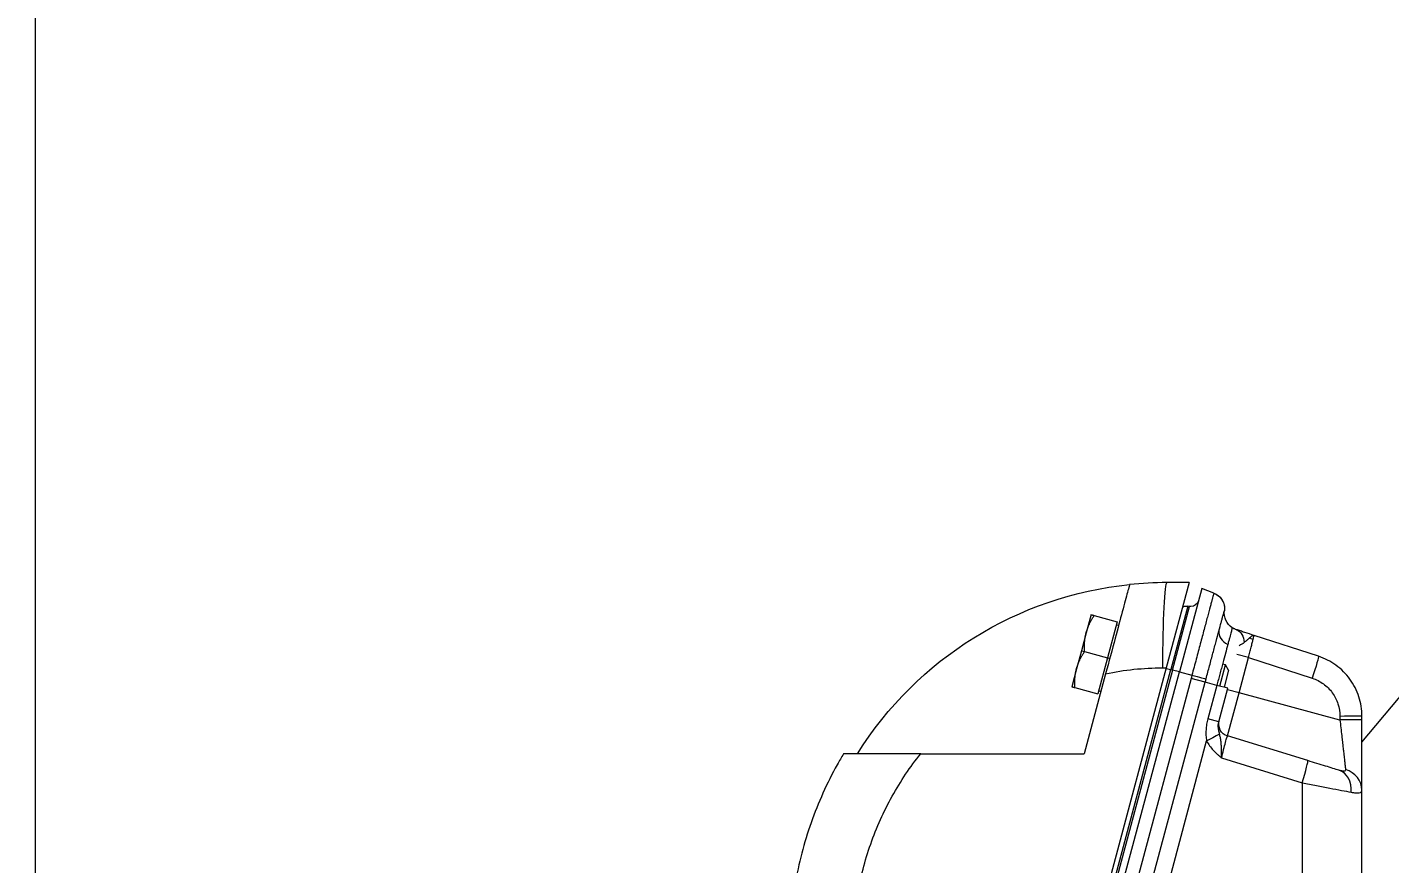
# Model space of a CAD drawing. Header units: millimetres. Extents: x 14484 to 44106, y -7531 to -758.
# Drawn here: x 22383.5 to 22730.3, y -1770.1 to -1557.2 of the extents above; entities that cross this region are included whole.
import ezdxf

# ---------------------------------------------------------------- set-up
doc = ezdxf.new("R2010")
doc.units = ezdxf.units.MM
doc.header["$LTSCALE"] = 15
doc.layers.add('IA-DIBUJO', color=3, linetype='Continuous', lineweight=30)
doc.layers.add('IA-DIM', color=7, linetype='Continuous')
doc.styles.add('ING-AMB', font='romans.shx', dxfattribs={"width": 0.75, "oblique": 15})
doc.dimstyles.new('ING-AMB 15', dxfattribs={"dimscale": 15, "dimtxt": 3, "dimasz": 2.5, "dimexe": 1, "dimexo": 1, "dimgap": 1, "dimtad": 1, "dimdec": 0, "dimzin": 0, "dimdsep": 46, "dimtxsty": 'ING-AMB', "dimcen": 0.1, "dimclrd": 7, "dimclre": 7, "dimclrt": 2, "dimadec": 0, "dimazin": 0, "dimtfac": 1, "dimtdec": 0, "dimtmove": 0, "dimatfit": 0, "dimfxl": 1.25, "dimtolj": 1, "dimtzin": 0, "dimarcsym": 1})

# ---------------------------------------------------------------- blocks, each defined once
blk = doc.blocks.new('A$Cd577ae4d')
at = {"color": 0, "linetype": 'Continuous', "lineweight": 0, "extrusion": (1.22465e-16, 1, -2.22045e-16)}
for p, q in [((363.67, 207.68), (366.78, 208.87)), ((366.78, 208.87), (372.47, 187.62)), ((370, 210.35), (375.82, 188.65)), ((370, 210.35), (375.66, 210.35)), ((369.89, 204.3), (370.3, 204.37)), ((374.24, 188.09), (369.89, 204.3)), ((370.3, 204.37), (374.63, 188.2)), ((394.15, 201.98), (388.3, 200.41)), ((394.96, 202.2), (396.19, 197.61)), ((388.51, 199.64), (387.93, 199.49)), ((388.3, 200.41), (390.76, 191.24)), ((337.06, 191.59), (353.39, 196.89)), ((396.19, 197.61), (397.42, 193.02)), ((354.84, 191.28), (338.64, 186.02)), ((354.84, 191.28), (357.82, 192.08)), ((357.26, 182.26), (354.84, 191.28)), ((368.06, 191.37), (368.06, 191.37)), ((390.76, 191.24), (390.18, 191.08)), ((396.6, 192.8), (390.76, 191.24)), ((390.76, 191.24), (393.22, 182.06)), ((397.42, 193.02), (396.6, 192.8)), ((397.42, 193.02), (398.65, 188.44)), ((359.93, 188.08), (360.69, 189.39)), ((359.93, 188.08), (361.1, 183.71)), ((360.69, 189.39), (361.48, 189.6)), ((362.13, 183.99), (360.69, 189.39)), ((364.45, 190.4), (364.45, 190.4)), ((372.47, 187.62), (369.27, 186.76)), ((372.47, 187.62), (374.24, 188.09)), ((444.29, -80.4), (372.47, 187.62)), ((374.24, 188.09), (374.63, 188.2)), ((374.24, 188.09), (446.05, -79.93)), ((375.85, 188.53), (374.63, 188.2)), ((446.44, -79.82), (374.63, 188.2)), ((375.82, 188.65), (447.7, -79.62)), ((376.78, 188.65), (375.82, 188.65)), ((398.65, 188.44), (399.88, 183.85)), ((360.13, 183.45), (362.93, 184.2)), ((362.93, 184.2), (365.89, 184.99)), ((362.93, 184.2), (365.21, 175.67)), ((365.89, 184.99), (369.48, 185.96)), ((436.86, -79.87), (365.89, 184.99)), ((369.48, 185.96), (440.38, -78.64)), ((391.23, 187.16), (396.68, 166.81)), ((331.59, 175.38), (357.26, 182.26)), ((357.26, 182.26), (360.24, 183.06)), ((360.19, 171.31), (357.26, 182.26)), ((362.42, 174.92), (360.13, 183.45)), ((393.01, 182.83), (392.43, 182.68)), ((399.06, 183.63), (393.22, 182.06)), ((326, 175.44), (326, 176.37)), ((331.59, 176.32), (331.59, 175.38)), ((362.42, 174.92), (365.21, 175.67)), ((339.78, 165.03), (360.19, 171.31)), ((429.48, -68.65), (365.52, 170.04)), ((438.31, 166.81), (396.68, 166.81)), ((361.74, 165.73), (341.19, 159.41)), ((326, -87.8), (326, 157.48)), ((341.19, 159.41), (341.19, -85.71))]:
    blk.add_line(p, q, dxfattribs=at)
at = {"color": 0, "linetype": 'Continuous', "lineweight": 0}
for centre, radius, start, end in [((375.66, 117.35), 93, 32.1253, 84.1477), ((365.17, 203.75), 4.2, 111, 180), ((369.55, 206.27), 2, 195, 270), ((356.54, 202.65), 4.5, 303.08, 7.2903), ((365.17, 203.75), 4.2, 180, 187.2903), ((369.55, 206.27), 2, 270, 280), ((370.64, 202.4), 2, 90, 100), ((370.64, 202.4), 2, 58.8836, 90), ((359.25, 174.37), 3.2, 287.1, 15)]:
    blk.add_arc(centre, radius, start, end, dxfattribs=at)
at = {"color": 0, "linetype": 'Continuous', "lineweight": 0, "extrusion": (-1.84889e-32, -2.22045e-16, -1)}
blk.add_ellipse((378.05, 140.27), major_axis=(-80.3, 8.35), ratio=0.866528, start_param=1.451423, end_param=1.569158, dxfattribs=at)
at = {"color": 0, "linetype": 'Continuous', "lineweight": 0, "extrusion": (-2.71926e-32, -2.22045e-16, -1)}
for centre, major_axis, ratio, end_param in [((375.66, 188.35), (0, 22), 0.050557, 1.55725), ((331.8, 157.48), (-5.8, 0), 0.945089, 1.285991)]:
    blk.add_ellipse(centre, major_axis=major_axis, ratio=ratio, start_param=0, end_param=end_param, dxfattribs=at)
at = {"color": 0, "linetype": 'Continuous', "lineweight": 0}
for centre, major_axis, ratio, start_param, end_param in [((365.17, 203.75), (-1.51, 3.92), 0.999981, 0, 1.333871), ((375.86, 168.01), (-14.85, 35.21), 0.000012, -0.022431, -0.000007), ((359.23, 194.38), (-1.3, 3.99), 0.737135, 0, 1.163611), ((354.73, 191.23), (-1.34, 5.66), 0.020057, -0.607917, 0.001632), ((352.82, 198.37), (3.09, 0.83), 0.819358, -1.506921, -1.197493), ((338.85, 186.07), (-1.79, 5.52), 0.036594, 0, 1.568879), ((378.59, 135.29), (-61.23, 6.3), 0.865434, -1.689098, -1.452486), ((499.51, 220.8), (35.03, -130.75), 0.994522, -1.57697, -1.570824), ((331.8, 176.37), (-5.8, 0), 0.00949, 0, 1.535394), ((331.8, 175.44), (-5.8, 0), 0.00949, 0, 1.535394), ((365.73, 170.1), (-3.73, 1.94), 0.035366, 0.368573, 1.532184)]:
    blk.add_ellipse(centre, major_axis=major_axis, ratio=ratio, start_param=start_param, end_param=end_param, dxfattribs=at)
at = {"color": 0, "linetype": 'Continuous', "lineweight": 0, "extrusion": (-2.46519e-32, -2.22045e-16, -1)}
for centre, major_axis, ratio, start_param, end_param in [((358.01, 197.14), (4.35, 1.16), 0.707107, 0.094738, 1.255241), ((369.69, 186.88), (-4.06, -1.06), 0.000642, -1.466079, -0.132207)]:
    blk.add_ellipse(centre, major_axis=major_axis, ratio=ratio, start_param=start_param, end_param=end_param, dxfattribs=at)
at = {"color": 0, "linetype": 'Continuous', "lineweight": 0, "extrusion": (-8.01187e-32, -2.22045e-16, -1)}
blk.add_ellipse((370.94, 186.35), major_axis=(-9.89, 36.92), ratio=0.136966, start_param=-1.570791, end_param=-1.548367, dxfattribs=at)
at = {"color": 0, "linetype": 'Continuous', "lineweight": 0, "extrusion": (-3.69779e-32, -2.22045e-16, -1)}
blk.add_ellipse((341.48, 159.49), major_axis=(-1.71, 5.54), ratio=0.052301, start_param=-1.568879, end_param=0, dxfattribs=at)
at = {"color": 0, "linetype": 'Continuous', "lineweight": 0, "extrusion": (0, -2.22045e-16, -1)}
blk.add_ellipse((333.57, 157.06), major_axis=(-1.71, 5.54), ratio=0.815276, start_param=-1.3328, end_param=0, dxfattribs=at)
at = {"color": 0, "linetype": 'Continuous', "lineweight": 0}
for points, knots in [([(385.15, 209.87), (385.15, 209.87), (385.19, 209.69), (385.37, 209.02), (385.51, 208.52), (386, 206.67), (386.45, 205), (387.53, 200.96), (388.15, 198.66), (389.58, 193.31), (390.4, 190.24), (391.23, 187.16)], [-3.573349, -3.573349, -3.573349, -3.573349, -3.100885, -3.100885, -2.634359, -2.634359, -1.783596, -1.783596, -0.956877, -0.956877, 0, 0, 0, 0]), ([(363.67, 207.68), (363.67, 207.68), (363.68, 207.64), (363.72, 207.51), (363.75, 207.41), (363.87, 207.01), (363.98, 206.62), (364.19, 205.83), (364.27, 205.53), (364.45, 204.89), (364.54, 204.54), (364.85, 203.4), (365.08, 202.54), (365.6, 200.59), (365.89, 199.53), (366.34, 197.83), (366.49, 197.25), (366.82, 196.04), (366.98, 195.41), (367.49, 193.51), (367.83, 192.21), (368.36, 190.2), (368.54, 189.52), (368.91, 188.14), (369.09, 187.45), (369.27, 186.76)], [0, 0, 0, 0, 0.00214048, 0.00214048, 0.00428096, 0.00428096, 0.00856192, 0.00856192, 0.0107024, 0.0107024, 0.01284289, 0.01284289, 0.01712385, 0.01712385, 0.02140481, 0.02140481, 0.02354529, 0.02354529, 0.02568577, 0.02568577, 0.02996673, 0.02996673, 0.03210721, 0.03210721, 0.03424769, 0.03424769, 0.03424769, 0.03424769]), ([(362.42, 198.01), (362.2, 198.82), (362.01, 199.54), (361.76, 200.48), (361.68, 200.77), (361.53, 201.32), (361.46, 201.57), (361.28, 202.23), (361.19, 202.57), (361.09, 202.93), (361.06, 203.03), (361.02, 203.16), (361.01, 203.2), (361.01, 203.21)], [0.01414626, 0.01414626, 0.01414626, 0.01414626, 0.01768289, 0.01768289, 0.0194512, 0.0194512, 0.02121952, 0.02121952, 0.02475615, 0.02475615, 0.02652446, 0.02652446, 0.02829278, 0.02829278, 0.02829278, 0.02829278]), ([(353.39, 196.89), (354.22, 197.16), (355.05, 197.43), (356.21, 197.81), (356.58, 197.93), (357.29, 198.16), (357.62, 198.27), (357.93, 198.37)], [-0.000017205, -0.000017205, -0.000017205, -0.000017205, 0.002878689, 0.002878689, 0.004326635, 0.004326635, 0.005774582, 0.005774582, 0.005774582, 0.005774582]), ([(357.93, 198.37), (358.11, 198.43), (358.26, 198.49), (358.39, 198.55), (358.4, 198.55), (358.41, 198.56), (358.42, 198.56), (358.48, 198.59), (358.53, 198.61), (358.57, 198.63), (358.63, 198.66), (358.68, 198.69), (358.72, 198.72), (358.73, 198.72), (358.74, 198.73), (358.75, 198.73), (358.83, 198.78), (358.89, 198.81), (358.93, 198.84), (358.93, 198.84), (358.93, 198.84), (358.94, 198.84), (358.95, 198.85), (358.97, 198.86), (358.98, 198.87), (358.99, 198.88), (358.99, 198.88), (358.99, 198.88)], [0, 0, 0, 0, 0.001292541, 0.001292541, 0.001292541, 0.001419018, 0.001419018, 0.001419018, 0.001976394, 0.001976394, 0.001976394, 0.002686094, 0.002686094, 0.002686094, 0.002838037, 0.002838037, 0.002838037, 0.004154953, 0.004154953, 0.004154953, 0.004257055, 0.004257055, 0.004257055, 0.004910018, 0.004910018, 0.004910018, 0.005676073, 0.005676073, 0.005676073, 0.005676073]), ([(358.99, 198.88), (358.99, 198.88), (359.02, 198.78), (359.1, 198.51), (359.13, 198.39), (359.2, 198.11), (359.24, 197.95), (359.39, 197.4), (359.51, 196.95), (359.73, 196.15), (359.8, 195.86), (359.97, 195.25), (360.05, 194.93), (360.15, 194.58)], [0, 0, 0, 0, 0.00297269, 0.00297269, 0.00445904, 0.00445904, 0.00594538, 0.00594538, 0.00891807, 0.00891807, 0.01040442, 0.01040442, 0.01189076, 0.01189076, 0.01189076, 0.01189076]), ([(365.67, 185.82), (365.51, 186.39), (365.36, 186.96), (365.06, 188.09), (364.91, 188.65), (364.48, 190.31), (364.19, 191.38), (363.77, 192.94), (363.64, 193.46), (363.37, 194.45), (363.24, 194.94), (362.87, 196.34), (362.64, 197.21), (362.42, 198.01)], [0, 0, 0, 0, 0.00176828, 0.00176828, 0.00353656, 0.00353656, 0.00707313, 0.00707313, 0.00884141, 0.00884141, 0.01060969, 0.01060969, 0.01414626, 0.01414626, 0.01414626, 0.01414626]), ([(354.58, 196.31), (354.33, 196.53), (354.11, 196.7), (353.81, 196.86), (353.72, 196.89), (353.59, 196.91), (353.54, 196.92), (353.46, 196.91), (353.43, 196.91), (353.39, 196.89)], [0.006462488, 0.006462488, 0.006462488, 0.006462488, 0.008316779, 0.008316779, 0.009243924, 0.009243924, 0.009707496, 0.009707496, 0.010171069, 0.010171069, 0.010171069, 0.010171069]), ([(354.84, 191.28), (354.73, 191.73), (354.63, 192.18), (354.52, 192.62), (354.41, 193.06), (354.31, 193.49), (354.21, 193.89), (354.11, 194.29), (354.01, 194.66), (353.93, 195), (353.84, 195.34), (353.76, 195.64), (353.69, 195.9)], [5.323855, 5.323855, 5.323855, 5.323855, 5.5636876, 5.5636876, 5.5636876, 5.8035202, 5.8035202, 5.8035202, 6.0433527, 6.0433527, 6.0433527, 6.2831853, 6.2831853, 6.2831853, 6.2831853]), ([(356.01, 195.08), (355.81, 195.24), (355.6, 195.41), (355.41, 195.58), (355.35, 195.63), (355.3, 195.67), (355.25, 195.72), (355.06, 195.89), (354.88, 196.05), (354.72, 196.19), (354.67, 196.23), (354.62, 196.27), (354.58, 196.31)], [0.003462186, 0.003462186, 0.003462186, 0.003462186, 0.004637008, 0.004637008, 0.004637008, 0.004962337, 0.004962337, 0.004962337, 0.006125706, 0.006125706, 0.006125706, 0.006462467, 0.006462467, 0.006462467, 0.006462467]), ([(357.23, 194.27), (357.21, 194.35), (357.17, 194.41), (357.1, 194.47), (357.05, 194.5), (356.99, 194.54), (356.91, 194.57), (356.89, 194.59), (356.86, 194.6), (356.83, 194.61), (356.71, 194.66), (356.58, 194.72), (356.44, 194.8), (356.37, 194.84), (356.29, 194.88), (356.21, 194.93), (356.19, 194.95), (356.16, 194.97), (356.14, 194.98), (356.09, 195.01), (356.05, 195.05), (356.01, 195.08)], [0, 0, 0, 0, 0.000834119, 0.000834119, 0.000834119, 0.001440931, 0.001440931, 0.001440931, 0.001668238, 0.001668238, 0.001668238, 0.002502358, 0.002502358, 0.002502358, 0.00294768, 0.00294768, 0.00294768, 0.003094643, 0.003094643, 0.003094643, 0.003336477, 0.003336477, 0.003336477, 0.003336477]), ([(360.15, 194.58), (360.15, 194.58), (360.15, 194.58), (360.15, 194.57), (360.33, 193.89), (360.53, 193.15), (360.74, 192.36), (360.74, 192.36), (360.74, 192.36), (360.74, 192.35), (360.95, 191.56), (361.18, 190.73), (361.42, 189.83), (361.42, 189.83), (361.42, 189.83), (361.42, 189.82), (361.54, 189.38), (361.66, 188.93), (361.78, 188.47), (361.91, 188.01), (362.03, 187.55), (362.16, 187.08), (362.28, 186.61), (362.41, 186.13), (362.54, 185.65), (362.67, 185.17), (362.8, 184.69), (362.93, 184.2)], [0.01189076, 0.01189076, 0.01189076, 0.01189076, 0.01190645, 0.01190645, 0.01190645, 0.01487411, 0.01487411, 0.01487411, 0.01488846, 0.01488846, 0.01488846, 0.01785746, 0.01785746, 0.01785746, 0.01786963, 0.01786963, 0.01786963, 0.01934914, 0.01934914, 0.01934914, 0.02084081, 0.02084081, 0.02084081, 0.02233248, 0.02233248, 0.02233248, 0.02382416, 0.02382416, 0.02382416, 0.02382416]), ([(326, 176.37), (326, 178.05), (326.27, 179.72), (326.78, 181.32), (327.3, 182.91), (328.07, 184.42), (329.06, 185.78), (330.04, 187.13), (331.24, 188.33), (332.6, 189.32), (333.95, 190.3), (335.46, 191.07), (337.06, 191.59)], [3.403392, 3.403392, 3.403392, 3.403392, 3.717551, 3.717551, 3.717551, 4.031711, 4.031711, 4.031711, 4.34587, 4.34587, 4.34587, 4.660029, 4.660029, 4.660029, 4.660029]), ([(338.64, 186.02), (337.63, 185.69), (336.66, 185.2), (335.8, 184.57), (334.94, 183.94), (334.17, 183.18), (333.54, 182.31), (332.91, 181.45), (332.42, 180.48), (332.09, 179.47), (331.76, 178.45), (331.59, 177.38), (331.59, 176.32)], [1.623156, 1.623156, 1.623156, 1.623156, 1.937315, 1.937315, 1.937315, 2.251475, 2.251475, 2.251475, 2.565634, 2.565634, 2.565634, 2.879793, 2.879793, 2.879793, 2.879793]), ([(326, 157.48), (326, 158.1), (326, 159.02), (326, 160.19), (326, 161.36), (326, 162.77), (326, 164.38), (326, 165.98), (326, 167.76), (326, 169.63), (326, 171.51), (326, 173.47), (326, 175.44)], [0.322352, 0.322352, 0.322352, 0.322352, 0.63692, 0.63692, 0.63692, 0.951487, 0.951487, 0.951487, 1.266054, 1.266054, 1.266054, 1.580622, 1.580622, 1.580622, 1.580622]), ([(331.59, 175.38), (331.44, 174.03), (331.29, 172.7), (331.14, 171.4), (331.14, 171.37), (331.13, 171.34), (331.13, 171.31), (331.1, 171.01), (331.07, 170.72), (331.03, 170.44), (331, 170.12), (330.96, 169.81), (330.93, 169.5), (330.86, 168.89), (330.79, 168.3), (330.73, 167.74), (330.72, 167.69), (330.72, 167.65), (330.71, 167.61), (330.69, 167.37), (330.66, 167.14), (330.64, 166.91), (330.61, 166.64), (330.58, 166.37), (330.55, 166.12), (330.49, 165.62), (330.44, 165.15), (330.39, 164.73), (330.39, 164.71), (330.39, 164.68), (330.38, 164.65), (330.34, 164.26), (330.3, 163.91), (330.27, 163.59), (330.23, 163.25), (330.2, 162.97), (330.17, 162.74)], [0, 0, 0, 0, 0.00404036, 0.00404036, 0.00404036, 0.00414026, 0.00414026, 0.00414026, 0.00505045, 0.00505045, 0.00505045, 0.00606054, 0.00606054, 0.00606054, 0.00808072, 0.00808072, 0.00808072, 0.0082349, 0.0082349, 0.0082349, 0.00909081, 0.00909081, 0.00909081, 0.0101009, 0.0101009, 0.0101009, 0.01212108, 0.01212108, 0.01212108, 0.01224871, 0.01224871, 0.01224871, 0.01414126, 0.01414126, 0.01414126, 0.01616145, 0.01616145, 0.01616145, 0.01616145]), ([(362.23, 171.86), (362.25, 171.92), (362.26, 171.99), (362.28, 172.06), (362.32, 172.22), (362.36, 172.4), (362.4, 172.57), (362.43, 172.7), (362.45, 172.82), (362.47, 172.95), (362.5, 173.08), (362.51, 173.21), (362.53, 173.34), (362.54, 173.41), (362.54, 173.48), (362.55, 173.55), (362.56, 173.75), (362.56, 173.94), (362.55, 174.14), (362.53, 174.4), (362.49, 174.66), (362.42, 174.92)], [0, 0, 0, 0, 0.000239837, 0.000239837, 0.000239837, 0.000829835, 0.000829835, 0.000829835, 0.00124382, 0.00124382, 0.00124382, 0.00165967, 0.00165967, 0.00165967, 0.001883575, 0.001883575, 0.001883575, 0.002489505, 0.002489505, 0.002489505, 0.003319339, 0.003319339, 0.003319339, 0.003319339]), ([(365.21, 175.67), (365.34, 175.21), (365.44, 174.75), (365.52, 174.28), (365.6, 173.82), (365.65, 173.34), (365.68, 172.87), (365.71, 172.4), (365.71, 171.93), (365.69, 171.45), (365.66, 170.98), (365.61, 170.51), (365.52, 170.04)], [0, 0, 0, 0, 0.001419547, 0.001419547, 0.001419547, 0.002839093, 0.002839093, 0.002839093, 0.00425864, 0.00425864, 0.00425864, 0.005678186, 0.005678186, 0.005678186, 0.005678186]), ([(361.74, 165.73), (361.57, 166.41), (361.39, 167.15), (361.2, 167.85), (361.03, 168.52), (360.86, 169.15), (360.72, 169.68), (360.57, 170.21), (360.45, 170.63), (360.36, 170.9), (360.26, 171.19), (360.21, 171.32), (360.19, 171.31)], [2.532044, 2.532044, 2.532044, 2.532044, 2.93173, 2.93173, 2.93173, 3.311997, 3.311997, 3.311997, 3.691956, 3.691956, 3.691956, 4.100923, 4.100923, 4.100923, 4.100923]), ([(361.74, 165.73), (361.74, 165.92), (361.73, 166.11), (361.73, 166.3), (361.73, 166.49), (361.73, 166.67), (361.73, 166.85), (361.73, 167.04), (361.73, 167.23), (361.73, 167.42), (361.73, 167.58), (361.74, 167.74), (361.74, 167.9), (361.75, 168.21), (361.76, 168.52), (361.78, 168.82), (361.78, 168.88), (361.78, 168.94), (361.79, 169), (361.8, 169.21), (361.82, 169.42), (361.84, 169.62), (361.87, 169.9), (361.91, 170.19), (361.95, 170.46), (361.97, 170.61), (362, 170.75), (362.02, 170.89), (362.09, 171.21), (362.16, 171.53), (362.23, 171.86)], [-0.000016464, -0.000016464, -0.000016464, -0.000016464, 0.000547708, 0.000547708, 0.000547708, 0.001105733, 0.001105733, 0.001105733, 0.001681408, 0.001681408, 0.001681408, 0.002177457, 0.002177457, 0.002177457, 0.00317638, 0.00317638, 0.00317638, 0.003379279, 0.003379279, 0.003379279, 0.00407879, 0.00407879, 0.00407879, 0.005077151, 0.005077151, 0.005077151, 0.005585321, 0.005585321, 0.005585321, 0.006775023, 0.006775023, 0.006775023, 0.006775023]), ([(365.52, 170.04), (365.3, 169.62), (365.05, 169.21), (364.77, 168.82), (364.49, 168.43), (364.18, 168.05), (363.85, 167.7), (363.69, 167.52), (363.52, 167.35), (363.35, 167.18), (363.18, 167.01), (363.01, 166.85), (362.83, 166.68), (362.65, 166.52), (362.47, 166.36), (362.29, 166.2), (362.2, 166.12), (362.11, 166.05), (362.01, 165.97), (361.92, 165.89), (361.83, 165.81), (361.74, 165.73)], [0.006131304, 0.006131304, 0.006131304, 0.006131304, 0.007564808, 0.007564808, 0.007564808, 0.008998312, 0.008998312, 0.008998312, 0.009715065, 0.009715065, 0.009715065, 0.010431817, 0.010431817, 0.010431817, 0.011148569, 0.011148569, 0.011148569, 0.011506945, 0.011506945, 0.011506945, 0.011865321, 0.011865321, 0.011865321, 0.011865321]), ([(438.31, 166.81), (440.76, 166.81), (443.21, 166.81), (447.73, 166.81), (449.81, 166.81), (453.44, 166.81), (454.95, 166.81), (456.67, 166.81), (457.14, 166.81), (457.78, 166.81), (457.94, 166.81), (457.94, 166.81)], [0, 0, 0, 0, 0.735593, 0.735593, 1.439314, 1.439314, 2.130134, 2.130134, 2.515504, 2.515504, 2.896366, 2.896366, 2.896366, 2.896366]), ([(455.52, 117.58), (455.52, 121.98), (455.15, 126.45), (454.39, 130.88), (453.65, 135.25), (452.53, 139.59), (451.04, 143.81), (449.56, 148.02), (447.72, 152.1), (445.56, 155.98), (443.43, 159.81), (440.99, 163.44), (438.31, 166.81)], [2.8797933, 2.8797933, 2.8797933, 2.8797933, 3.050153, 3.050153, 3.050153, 3.21814, 3.21814, 3.21814, 3.3861549, 3.3861549, 3.3861549, 3.5524879, 3.5524879, 3.5524879, 3.5524879]), ([(457.94, 166.81), (458.5, 165.89), (459.04, 164.95), (459.56, 164.01), (462.17, 159.32), (464.41, 154.35), (466.22, 149.22), (468.02, 144.11), (469.38, 138.84), (470.29, 133.52), (471.21, 128.14), (471.66, 122.72), (471.66, 117.35)], [2.862204, 2.862204, 2.862204, 2.862204, 2.8961825, 2.8961825, 2.8961825, 3.0654109, 3.0654109, 3.0654109, 3.2336813, 3.2336813, 3.2336813, 3.403392, 3.403392, 3.403392, 3.403392]), ([(331.86, 162.6), (332.3, 162.74), (332.82, 162.89), (333.4, 163.07), (333.98, 163.25), (334.62, 163.45), (335.3, 163.66), (335.98, 163.87), (336.71, 164.09), (337.46, 164.32), (338.22, 164.55), (339, 164.79), (339.78, 165.03)], [0.6418304, 0.6418304, 0.6418304, 0.6418304, 0.8724429, 0.8724429, 0.8724429, 1.1030554, 1.1030554, 1.1030554, 1.3336679, 1.3336679, 1.3336679, 1.5642804, 1.5642804, 1.5642804, 1.5642804]), ([(330.17, 162.74), (330.16, 162.62), (330.18, 162.52), (330.25, 162.46), (330.25, 162.46), (330.25, 162.45), (330.26, 162.45), (330.32, 162.39), (330.42, 162.36), (330.56, 162.35), (330.57, 162.35), (330.58, 162.35), (330.6, 162.35), (330.66, 162.34), (330.73, 162.35), (330.8, 162.35), (330.82, 162.36), (330.84, 162.36), (330.86, 162.36), (330.93, 162.37), (331.02, 162.38), (331.11, 162.4), (331.12, 162.4), (331.14, 162.41), (331.16, 162.41), (331.37, 162.46), (331.61, 162.52), (331.86, 162.6)], [0, 0, 0, 0, 0.001064488, 0.001064488, 0.001064488, 0.001125061, 0.001125061, 0.001125061, 0.002146009, 0.002146009, 0.002146009, 0.002250123, 0.002250123, 0.002250123, 0.002705011, 0.002705011, 0.002705011, 0.002812654, 0.002812654, 0.002812654, 0.003284245, 0.003284245, 0.003284245, 0.003375184, 0.003375184, 0.003375184, 0.004500246, 0.004500246, 0.004500246, 0.004500246]), ([(328.77, 157.01), (328.32, 156.93), (327.93, 156.87), (327.41, 156.82), (327.25, 156.82), (326.96, 156.82), (326.82, 156.83), (326.47, 156.88), (326.29, 156.95), (326.06, 157.16), (326, 157.3), (326, 157.48)], [0, 0, 0, 0, 0.002393394, 0.002393394, 0.003590091, 0.003590091, 0.004786788, 0.004786788, 0.007180182, 0.007180182, 0.009573576, 0.009573576, 0.009573576, 0.009573576]), ([(341.19, 159.41), (339.96, 159.17), (338.74, 158.93), (337.56, 158.7), (336.38, 158.47), (335.24, 158.25), (334.16, 158.04), (333.09, 157.84), (332.09, 157.64), (331.18, 157.47), (330.28, 157.3), (329.47, 157.14), (328.77, 157.01)], [4.7189049, 4.7189049, 4.7189049, 4.7189049, 4.9495174, 4.9495174, 4.9495174, 5.1801299, 5.1801299, 5.1801299, 5.4107424, 5.4107424, 5.4107424, 5.6413549, 5.6413549, 5.6413549, 5.6413549])]:
    blk.add_open_spline(points, degree=3, knots=knots, dxfattribs=at)
for points, weights in [([(394.96, 202.2), (394.96, 202.2), (394.15, 201.98)], [1.80677399809, 1.80677399809, 1.6770534614]), ([(396.19, 197.61), (395.62, 199.74), (394.15, 201.98)], [1.95716271493, 1.95716271493, 1.81664475418]), ([(396.6, 192.8), (396.76, 195.48), (396.19, 197.61)], [1.81664475418, 1.95716271493, 1.95716271493]), ([(398.65, 188.44), (398.08, 190.56), (396.6, 192.8)], [1.95716271493, 1.95716271493, 1.81664475418]), ([(399.06, 183.63), (399.22, 186.31), (398.65, 188.44)], [1.81664475418, 1.95716271493, 1.95716271493]), ([(399.88, 183.85), (399.88, 183.85), (399.06, 183.63)], [1.74065636399, 1.74065636399, 1.61568285985])]:
    blk.add_rational_spline(points, weights, degree=2, dxfattribs=at)
blk = doc.blocks.new('*D35')
at = {"layer": 'Defpoints', "color": 0, "transparency": 16777216}
for p in [(22908.52, -992.56), (21817.74, -1876.56), (23049.22, -1876.56)]:
    blk.add_point(p, dxfattribs=at)
at = {"layer": 'IA-DIM', "color": 7, "lineweight": -2, "transparency": 16777216}
for p, q in [((22893.52, -992.56), (21802.74, -992.56)), ((21817.74, -1030.06), (21817.74, -1839.06)), ((23034.22, -1876.56), (21802.74, -1876.56))]:
    blk.add_line(p, q, dxfattribs=at)
at = {"layer": 'IA-DIM', "color": 7, "transparency": 16777216}
for points in [[(21811.49, -1030.06), (21823.99, -1030.06), (21817.74, -992.56)], [(21811.49, -1839.06), (21823.99, -1839.06), (21817.74, -1876.56)]]:
    blk.add_solid(points, dxfattribs=at)
at = {"layer": 'IA-DIM', "color": 2, "transparency": 16777216, "insert": (21780.24, -1434.56), "char_height": 45, "attachment_point": 5, "rotation": 90, "style": 'ING-AMB'}
blk.add_mtext('\\A1;884', dxfattribs=at)

msp = doc.modelspace()

# ---------------------------------------------------------------- linework, layer by layer
at = {"layer": 'IA-DIBUJO', "lineweight": 0}
msp.add_lwpolyline([(21992.22, -1875.8, -0.391011), (22922.96, -991.29, -0.0169), (22986.91, -992.52)], format="xyb", dxfattribs=at)
for points in [[(22385.53, -1169.64), (22385.53, -2039.91), (22385.53, -1963.04), (22580.55, -1963.04)], [(22723.22, -1739.2), (22802.27, -1644.95)]]:
    msp.add_lwpolyline(points, dxfattribs=at)

# ---------------------------------------------------------------- block references
at = {"layer": 'IA-DIBUJO', "color": 8, "xscale": -1}
msp.add_blockref('A$Cd577ae4d', (23049.22, -1908.91), dxfattribs=at)

# ---------------------------------------------------------------- dimensions: what is measured, and where the dimension line sits
at = {"layer": 'IA-DIM', "color": 1}
dim = msp.add_linear_dim(base=(21817.74, -1876.56), p1=(22908.52, -992.56), p2=(23049.22, -1876.56), angle=90, dimstyle='ING-AMB 15', override={"dimpost": '\\X'}, dxfattribs=at)
dim.commit()
dim.dimension.update_dxf_attribs({"geometry": '*D35', "text_midpoint": (21780.24, -1434.56)})

doc.saveas('drawing.dxf')
